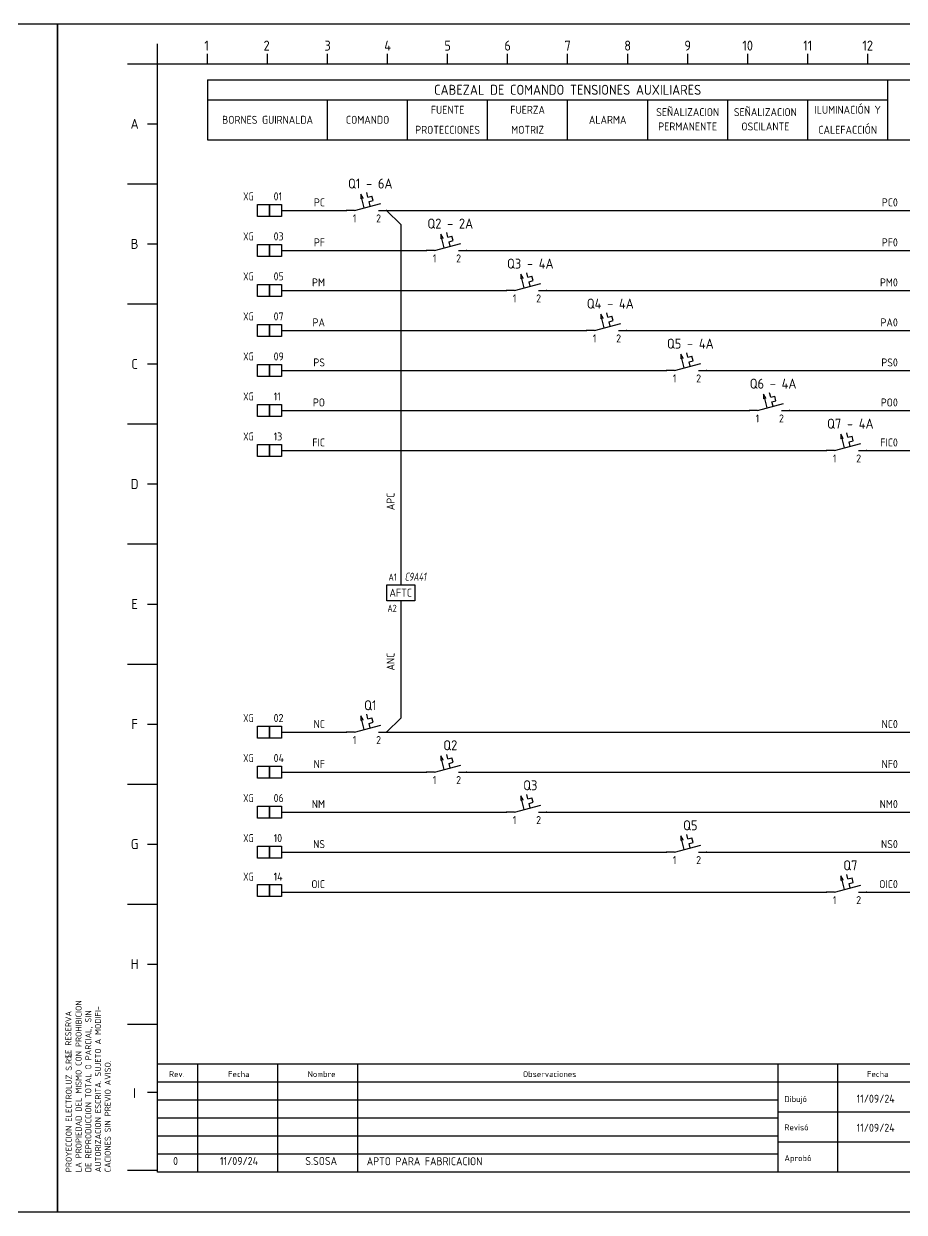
# Model space of a CAD drawing. Header units: millimetres. Extents: x 2272 to 7312, y -3839 to -3184.
# Drawn here: x 3523 to 3743.1, y -3492.6 to -3195.6 of the extents above; entities that cross this region are included whole.
import ezdxf
from ezdxf.enums import TextEntityAlignment as Align

# ---------------------------------------------------------------- set-up
doc = ezdxf.new("R2010")
doc.units = ezdxf.units.MM
for name, color, linetype in [('CABLES', 3, 'Continuous'), ('COTAS', 3, 'Continuous'), ('TEXTO', 3, 'Continuous'), ('TEXTOS', 3, 'Continuous')]:
    doc.layers.add(name, color=color, linetype=linetype)
doc.styles.add('ROMANS', font='isocp3.shx')
doc.styles.add('style1', font='arial.ttf', dxfattribs={"height": 1})
doc.styles.add('style2', font='romab___.ttf', dxfattribs={"height": 1})

# ---------------------------------------------------------------- blocks, each defined once
blk = doc.blocks.new('*U77')
blk.add_lwpolyline([(-1.5, 3), (1.5, 3), (1.5, 0), (-1.5, 0)], close=True)
at = {"style": 'ROMANS', "width": 0.8}
blk.add_attdef('XA', text='', height=2, dxfattribs=at).set_placement((-2.5, 4), align=Align.RIGHT)
at = {"layer": 'TEXTO', "style": 'ROMANS'}
blk.add_attdef('BORNE', (2.5, 4), '', height=2, dxfattribs=at)
blk = doc.blocks.new('*U56')
blk.add_lwpolyline([(-1.5, 3), (1.5, 3), (1.5, 0), (-1.5, 0)], close=True)
at = {"style": 'ROMANS', "width": 0.8}
blk.add_attdef('XA', text='', height=2, dxfattribs=at).set_placement((-2.5, 4), align=Align.RIGHT)
at = {"layer": 'TEXTO', "style": 'ROMANS'}
blk.add_attdef('BORNE', (2.5, 4), '', height=2, dxfattribs=at)
blk = doc.blocks.new('*U57')
blk.add_lwpolyline([(-1.5, 3), (1.5, 3), (1.5, 0), (-1.5, 0)], close=True)
at = {"style": 'ROMANS', "width": 0.8}
blk.add_attdef('XA', text='', height=2, dxfattribs=at).set_placement((-2.5, 4), align=Align.RIGHT)
at = {"layer": 'TEXTO', "style": 'ROMANS'}
blk.add_attdef('BORNE', (2.5, 4), '', height=2, dxfattribs=at)
blk = doc.blocks.new('*U58')
blk.add_lwpolyline([(-1.5, 3), (1.5, 3), (1.5, 0), (-1.5, 0)], close=True)
at = {"style": 'ROMANS', "width": 0.8}
blk.add_attdef('XA', text='', height=2, dxfattribs=at).set_placement((-2.5, 4), align=Align.RIGHT)
at = {"layer": 'TEXTO', "style": 'ROMANS'}
blk.add_attdef('BORNE', (2.5, 4), '', height=2, dxfattribs=at)
blk = doc.blocks.new('*U59')
blk.add_lwpolyline([(-1.5, 3), (1.5, 3), (1.5, 0), (-1.5, 0)], close=True)
at = {"style": 'ROMANS', "width": 0.8}
blk.add_attdef('XA', text='', height=2, dxfattribs=at).set_placement((-2.5, 4), align=Align.RIGHT)
at = {"layer": 'TEXTO', "style": 'ROMANS'}
blk.add_attdef('BORNE', (2.5, 4), '', height=2, dxfattribs=at)
blk = doc.blocks.new('*U60')
blk.add_lwpolyline([(-1.5, 3), (1.5, 3), (1.5, 0), (-1.5, 0)], close=True)
at = {"style": 'ROMANS', "width": 0.8}
blk.add_attdef('XA', text='', height=2, dxfattribs=at).set_placement((-2.5, 4), align=Align.RIGHT)
at = {"layer": 'TEXTO', "style": 'ROMANS'}
blk.add_attdef('BORNE', (2.5, 4), '', height=2, dxfattribs=at)
blk = doc.blocks.new('*U61')
blk.add_lwpolyline([(-1.5, 3), (1.5, 3), (1.5, 0), (-1.5, 0)], close=True)
at = {"style": 'ROMANS', "width": 0.8}
blk.add_attdef('XA', text='', height=2, dxfattribs=at).set_placement((-2.5, 4), align=Align.RIGHT)
at = {"layer": 'TEXTO', "style": 'ROMANS'}
blk.add_attdef('BORNE', (2.5, 4), '', height=2, dxfattribs=at)
blk = doc.blocks.new('*U62')
blk.add_lwpolyline([(-1.5, 3), (1.5, 3), (1.5, 0), (-1.5, 0)], close=True)
at = {"style": 'ROMANS', "width": 0.8}
blk.add_attdef('XA', text='', height=2, dxfattribs=at).set_placement((-2.5, 4), align=Align.RIGHT)
at = {"layer": 'TEXTO', "style": 'ROMANS'}
blk.add_attdef('BORNE', (2.5, 4), '', height=2, dxfattribs=at)
blk = doc.blocks.new('*U63')
blk.add_lwpolyline([(-1.5, 3), (1.5, 3), (1.5, 0), (-1.5, 0)], close=True)
at = {"style": 'ROMANS', "width": 0.8}
blk.add_attdef('XA', text='', height=2, dxfattribs=at).set_placement((-2.5, 4), align=Align.RIGHT)
at = {"layer": 'TEXTO', "style": 'ROMANS'}
blk.add_attdef('BORNE', (2.5, 4), '', height=2, dxfattribs=at)
blk = doc.blocks.new('*U64')
blk.add_lwpolyline([(-1.5, 3), (1.5, 3), (1.5, 0), (-1.5, 0)], close=True)
at = {"style": 'ROMANS', "width": 0.8}
blk.add_attdef('XA', text='', height=2, dxfattribs=at).set_placement((-2.5, 4), align=Align.RIGHT)
at = {"layer": 'TEXTO', "style": 'ROMANS'}
blk.add_attdef('BORNE', (2.5, 4), '', height=2, dxfattribs=at)
blk = doc.blocks.new('*U65')
blk.add_lwpolyline([(-1.5, 3), (1.5, 3), (1.5, 0), (-1.5, 0)], close=True)
at = {"style": 'ROMANS', "width": 0.8}
blk.add_attdef('XA', text='', height=2, dxfattribs=at).set_placement((-2.5, 4), align=Align.RIGHT)
at = {"layer": 'TEXTO', "style": 'ROMANS'}
blk.add_attdef('BORNE', (2.5, 4), '', height=2, dxfattribs=at)
blk = doc.blocks.new('*U66')
blk.add_lwpolyline([(-1.5, 3), (1.5, 3), (1.5, 0), (-1.5, 0)], close=True)
at = {"style": 'ROMANS', "width": 0.8}
blk.add_attdef('XA', text='', height=2, dxfattribs=at).set_placement((-2.5, 4), align=Align.RIGHT)
at = {"layer": 'TEXTO', "style": 'ROMANS'}
blk.add_attdef('BORNE', (2.5, 4), '', height=2, dxfattribs=at)
blk = doc.blocks.new('*U67')
blk.add_lwpolyline([(-1.5, 3), (1.5, 3), (1.5, 0), (-1.5, 0)], close=True)
at = {"style": 'ROMANS', "width": 0.8}
blk.add_attdef('XA', text='', height=2, dxfattribs=at).set_placement((-2.5, 4), align=Align.RIGHT)
at = {"layer": 'TEXTO', "style": 'ROMANS'}
blk.add_attdef('BORNE', (2.5, 4), '', height=2, dxfattribs=at)
blk = doc.blocks.new('*U68')
blk.add_lwpolyline([(-1.5, 3), (1.5, 3), (1.5, 0), (-1.5, 0)], close=True)
at = {"style": 'ROMANS', "width": 0.8}
blk.add_attdef('XA', text='', height=2, dxfattribs=at).set_placement((-2.5, 4), align=Align.RIGHT)
at = {"layer": 'TEXTO', "style": 'ROMANS'}
blk.add_attdef('BORNE', (2.5, 4), '', height=2, dxfattribs=at)
blk = doc.blocks.new('*U69')
blk.add_lwpolyline([(-1.5, 3), (1.5, 3), (1.5, 0), (-1.5, 0)], close=True)
at = {"style": 'ROMANS', "width": 0.8}
blk.add_attdef('XA', text='', height=2, dxfattribs=at).set_placement((-2.5, 4), align=Align.RIGHT)
at = {"layer": 'TEXTO', "style": 'ROMANS'}
blk.add_attdef('BORNE', (2.5, 4), '', height=2, dxfattribs=at)
blk = doc.blocks.new('*U70')
blk.add_lwpolyline([(-1.5, 3), (1.5, 3), (1.5, 0), (-1.5, 0)], close=True)
at = {"style": 'ROMANS', "width": 0.8}
blk.add_attdef('XA', text='', height=2, dxfattribs=at).set_placement((-2.5, 4), align=Align.RIGHT)
at = {"layer": 'TEXTO', "style": 'ROMANS'}
blk.add_attdef('BORNE', (2.5, 4), '', height=2, dxfattribs=at)
blk = doc.blocks.new('*U71')
blk.add_lwpolyline([(-1.5, 3), (1.5, 3), (1.5, 0), (-1.5, 0)], close=True)
at = {"style": 'ROMANS', "width": 0.8}
blk.add_attdef('XA', text='', height=2, dxfattribs=at).set_placement((-2.5, 4), align=Align.RIGHT)
at = {"layer": 'TEXTO', "style": 'ROMANS'}
blk.add_attdef('BORNE', (2.5, 4), '', height=2, dxfattribs=at)
blk = doc.blocks.new('*U72')
blk.add_lwpolyline([(-1.5, 3), (1.5, 3), (1.5, 0), (-1.5, 0)], close=True)
at = {"style": 'ROMANS', "width": 0.8}
blk.add_attdef('XA', text='', height=2, dxfattribs=at).set_placement((-2.5, 4), align=Align.RIGHT)
at = {"layer": 'TEXTO', "style": 'ROMANS'}
blk.add_attdef('BORNE', (2.5, 4), '', height=2, dxfattribs=at)
blk = doc.blocks.new('*U73')
blk.add_lwpolyline([(-1.5, 3), (1.5, 3), (1.5, 0), (-1.5, 0)], close=True)
at = {"style": 'ROMANS', "width": 0.8}
blk.add_attdef('XA', text='', height=2, dxfattribs=at).set_placement((-2.5, 4), align=Align.RIGHT)
at = {"layer": 'TEXTO', "style": 'ROMANS'}
blk.add_attdef('BORNE', (2.5, 4), '', height=2, dxfattribs=at)
blk = doc.blocks.new('*U74')
blk.add_lwpolyline([(-1.5, 3), (1.5, 3), (1.5, 0), (-1.5, 0)], close=True)
at = {"style": 'ROMANS', "width": 0.8}
blk.add_attdef('XA', text='', height=2, dxfattribs=at).set_placement((-2.5, 4), align=Align.RIGHT)
at = {"layer": 'TEXTO', "style": 'ROMANS'}
blk.add_attdef('BORNE', (2.5, 4), '', height=2, dxfattribs=at)
blk = doc.blocks.new('*U75')
blk.add_lwpolyline([(-1.5, 3), (1.5, 3), (1.5, 0), (-1.5, 0)], close=True)
at = {"style": 'ROMANS', "width": 0.8}
blk.add_attdef('XA', text='', height=2, dxfattribs=at).set_placement((-2.5, 4), align=Align.RIGHT)
at = {"layer": 'TEXTO', "style": 'ROMANS'}
blk.add_attdef('BORNE', (2.5, 4), '', height=2, dxfattribs=at)
blk = doc.blocks.new('*U76')
blk.add_lwpolyline([(-1.5, 3), (1.5, 3), (1.5, 0), (-1.5, 0)], close=True)
at = {"style": 'ROMANS', "width": 0.8}
blk.add_attdef('XA', text='', height=2, dxfattribs=at).set_placement((-2.5, 4), align=Align.RIGHT)
at = {"layer": 'TEXTO', "style": 'ROMANS'}
blk.add_attdef('BORNE', (2.5, 4), '', height=2, dxfattribs=at)
blk = doc.blocks.new('*U51')
blk.add_lwpolyline([(-3.5, 0), (-3.5, 4), (3.5, 4), (3.5, 0)], close=True)
at = {"style": 'ROMANS', "width": 0.8}
blk.add_attdef('A1', text='', height=1.8, dxfattribs=at).set_placement((-1, 5), align=Align.RIGHT)
at = {"style": 'ROMANS'}
blk.add_attdef('NOMBRE', text='', height=2, dxfattribs=at).set_placement((0, 2), align=Align.MIDDLE_CENTER)
at = {"style": 'ROMANS', "width": 0.8}
blk.add_attdef('A2', text='', height=1.8, dxfattribs=at).set_placement((-1, -1), align=Align.TOP_RIGHT)
at = {"layer": 'TEXTO', "style": 'ROMANS', "oblique": 10, "width": 0.8}
blk.add_attdef('MODELO', (1, 5), '', height=2, dxfattribs=at)
blk = doc.blocks.new('LTMAH')
at = {"color": 4, "linetype": 'Continuous'}
for p, q in [((3.53, 4.04), (3.54, 2.87)), ((4.13, 3.03), (3.53, 4.04)), ((4.13, 3.03), (3.54, 2.87)), ((5.33, 3.33), (5.05, 4.43)), ((5.33, 3.33), (6.34, 3.59)), ((2, 0), (0, 0)), ((2, 0), (8.53, 1.73)), ((4.42, 0.65), (3.84, 2.95)), ((5.62, 2.18), (6.63, 2.44)), ((5.91, 1.03), (5.62, 2.18)), ((8, 0), (10, 0))]:
    blk.add_line(p, q, dxfattribs=at)
at = {"color": 4}
blk.add_line((6.63, 2.44), (6.34, 3.59), dxfattribs=at)
at = {"color": 4, "linetype": 'Continuous'}
for p in [(0, 0), (10, 0)]:
    blk.add_point(p, dxfattribs=at)
blk.add_solid([(3.54, 2.87), (4.13, 3.03), (3.53, 4.04), (3.54, 2.87)], dxfattribs=at)
at = {"color": 4, "linetype": 'Continuous', "style": 'ROMANS', "flags": 1}
blk.add_attdef('ESPACIO', text='', height=1.8, dxfattribs=at).set_placement((5.88, 8.18), align=Align.CENTER)
at = {"color": 4, "linetype": 'Continuous', "style": 'ROMANS'}
blk.add_attdef('NOMBRE', text='', height=1.8, dxfattribs=at).set_placement((5.92, 5.45), align=Align.CENTER)
at = {"color": 30, "linetype": 'Continuous', "style": 'ROMANS'}
for tag, p in [('X1', (2, -1)), ('X2', (8, -1))]:
    blk.add_attdef(tag, text='', height=1.3, dxfattribs=at).set_placement(p, align=Align.TOP_CENTER)
blk = doc.blocks.new('A3-Funcional')
at = {"color": 1, "linetype": 'Continuous'}
for p, q in [((25, 287), (410, 287)), ((25, 10), (25, 287)), ((410, 37), (25, 37)), ((410, 10), (25, 10))]:
    blk.add_line(p, q, dxfattribs=at)
at = {"color": 2, "linetype": 'Continuous'}
for p, q in [((35, 37), (35, 10)), ((55, 37), (55, 10)), ((75, 37), (75, 10)), ((195, 10), (195, 37)), ((180, 32.5), (25, 32.5)), ((235, 32.5), (180, 32.5)), ((180, 28), (25, 28)), ((235, 25), (180, 25)), ((180, 23.5), (25, 23.5)), ((180, 19), (25, 19)), ((235, 17.5), (180, 17.5)), ((180, 14.5), (25, 14.5))]:
    blk.add_line(p, q, dxfattribs=at)
at = {"color": 1}
blk.add_line((180, 37), (180, 10), dxfattribs=at)
blk.add_line((180, 37), (180, 10), dxfattribs=at)
at = {"color": 11}
blk.add_lwpolyline([(0, 0), (0, 297), (420, 297), (420, 0)], close=True, dxfattribs=at)
at = {"layer": 'TEXTOS'}
blk.add_line((25, 287), (25, 292), dxfattribs=at)
at = {"layer": 'TEXTOS', "color": 3}
for p, q in [((37.5, 287), (37.5, 289.5)), ((52.5, 287), (52.5, 289.5)), ((67.5, 287), (67.5, 289.5)), ((82.5, 287), (82.5, 289.5)), ((97.5, 287), (97.5, 289.5)), ((112.5, 287), (112.5, 289.5)), ((127.5, 287), (127.5, 289.5)), ((142.5, 287), (142.5, 289.5)), ((157.5, 287), (157.5, 289.5)), ((172.5, 287), (172.5, 289.5)), ((187.5, 287), (187.5, 289.5)), ((202.5, 287), (202.5, 289.5)), ((17.5, 287), (25, 287)), ((22.5, 272), (25, 272)), ((17.5, 257), (25, 257)), ((22.5, 242), (25, 242)), ((17.5, 227), (25, 227)), ((22.5, 212), (25, 212)), ((17.5, 197), (25, 197)), ((22.5, 182), (25, 182)), ((17.5, 167), (25, 167)), ((22.5, 152), (25, 152)), ((17.5, 137), (25, 137)), ((22.5, 122), (25, 122)), ((17.5, 107), (25, 107)), ((22.5, 92), (25, 92)), ((17.5, 77), (25, 77)), ((22.5, 62), (25, 62)), ((17.5, 47), (25, 47)), ((22.5, 30), (25, 30)), ((17.5, 10.5), (25, 10.5))]:
    blk.add_line(p, q, dxfattribs=at)
at = {"layer": 'TEXTOS', "color": 3, "style": 'ROMANS'}
for s, p in [('1', (37.25, 290.3)), ('2', (52.25, 290.3)), ('3', (67.5, 290.3)), ('4', (82.5, 290.3)), ('5', (97.5, 290.3)), ('6', (112.5, 290.3)), ('7', (127.5, 290.3)), ('8', (142.5, 290.3)), ('9', (157.5, 290.3)), ('10', (172.5, 290.3)), ('11', (187.5, 290.3)), ('12', (202.5, 290.3))]:
    blk.add_text(s, height=2.5, dxfattribs=at).set_placement(p, align=Align.CENTER)
for s, p in [('A', (19.26, 272)), ('B', (19.26, 242)), ('C', (19.26, 212)), ('D', (19.26, 182)), ('E', (19.26, 152)), ('F', (19.26, 122)), ('G', (19.26, 92)), ('H', (19.26, 62)), ('I', (19.26, 29.78))]:
    blk.add_text(s, height=2.5, dxfattribs=at).set_placement(p, align=Align.MIDDLE)
at = {"layer": 'TEXTOS', "color": 3, "linetype": 'Continuous', "style": 'ROMANS'}
for s, p in [('SE RESERVA', (3.45, 38.34)), ('LA PROPIEDAD DEL MISMO CON PROHIBICION', (6, 10.01)), ('DE REPRODUCCION TOTAL O PARCIAL, SIN', (8.43, 10.01)), ('AUTORIZACION ESCRITA. SUJETO A MODIFI-', (10.86, 10.01)), ('PROYECCION ELECTROLUZ S.R.L.', (3.54, 10.01)), ('CACIONES SIN PREVIO AVISO.', (13.29, 10.01))]:
    blk.add_text(s, height=1.5, rotation=90, dxfattribs=at).set_placement(p)
at = {"layer": 'TEXTOS', "color": 4, "linetype": 'Continuous', "style": 'ROMANS'}
for s, p in [('Rev.', (27.84, 33.77)), ('Dibujó', (181.68, 27.53)), ('Revisó', (181.68, 20.45)), ('Aprobó', (181.68, 12.77))]:
    blk.add_text(s, height=1.5, dxfattribs=at).set_placement(p)
for s, p in [('Fecha', (45.3, 34.53)), ('Nombre', (66, 34.53)), ('Observaciones', (123, 34.53)), ('Fecha', (205, 34.53))]:
    blk.add_text(s, height=1.5, dxfattribs=at).set_placement(p, align=Align.MIDDLE)
at = {"layer": 'TEXTOS', "color": 7, "linetype": 'Continuous', "style": 'style2', "width": 0.8}
blk.add_attdef('CLIENTE', (295.02, 31.81), '', height=3.5, dxfattribs=at)
at = {"layer": 'TEXTOS', "color": 7, "style": 'style2'}
blk.add_attdef('NºOBRA', text='', height=4, dxfattribs=at).set_placement((380.19, 28), align=Align.CENTER)
at = {"layer": 'TEXTOS', "color": 7, "linetype": 'Continuous', "style": 'style1'}
for tag, p in [('0/0', (403.7, 28)), ('1088-01MP01', (379.98, 18.5)), ('REVCLIENTE', (403.7, 18.5)), ('1088-01MP01', (379.98, 11.43)), ('REV', (403.7, 11.19))]:
    blk.add_attdef(tag, text='', height=2.5, dxfattribs=at).set_placement(p, align=Align.CENTER)
at = {"layer": 'TEXTOS', "style": 'ROMANS'}
for tag, p in [('04/01/01', (204.48, 27.37)), ('NAMEDIB', (224.48, 27.33)), ('FECHREV', (204.48, 20.11)), ('NAMEREV', (224.48, 20.1)), ('FECHAPR', (204.48, 12.61)), ('NAMEAPR', (224.48, 12.6))]:
    blk.add_attdef(tag, text='', height=2, dxfattribs=at).set_placement(p, align=Align.CENTER)
at = {"layer": 'TEXTOS', "color": 7, "style": 'style1'}
blk.add_attdef('OBRA', (295.02, 26.8), '', height=2.5, dxfattribs=at)
at = {"layer": 'TEXTOS', "color": 7, "style": 'style1', "width": 0.85}
for tag, p in [('DESCRIPCION1', (332.01, 20.37)), ('DESCRIPCION2', (332.01, 16.29)), ('DESCRIPCION3', (332.01, 12.18))]:
    blk.add_attdef(tag, text='', height=2.5, dxfattribs=at).set_placement(p, align=Align.CENTER)

msp = doc.modelspace()

# ---------------------------------------------------------------- linework, layer by layer
for p, q in [((3587.5, -3242.19), (3603.74, -3242.19)), ((3613.74, -3242.19), (3749, -3242.19)), ((3613.74, -3242.19), (3617.27, -3245.72)), ((3617.27, -3245.72), (3617.27, -3335.74)), ((3587.5, -3252.19), (3623.74, -3252.19)), ((3633.74, -3252.19), (3786, -3252.19)), ((3587.5, -3262.19), (3643.74, -3262.19)), ((3653.74, -3262.19), (3806, -3262.19)), ((3587.5, -3272.19), (3663.74, -3272.19)), ((3673.74, -3272.19), (3823, -3272.19)), ((3587.5, -3282.19), (3683.74, -3282.19)), ((3693.74, -3282.19), (3837, -3282.19)), ((3587.5, -3292.19), (3704.43, -3292.19)), ((3714.43, -3292.19), (3868.19, -3292.19)), ((3587.5, -3302.19), (3723.74, -3302.19)), ((3733.74, -3302.19), (3883, -3302.19)), ((3617.27, -3339.74), (3617.27, -3369.06)), ((3613.74, -3372.59), (3617.27, -3369.06)), ((3587.5, -3372.56), (3603.74, -3372.56)), ((3613.74, -3372.56), (3749, -3372.56)), ((3587.5, -3382.56), (3623.74, -3382.56)), ((3633.74, -3382.56), (3786, -3382.56)), ((3587.5, -3392.56), (3643.74, -3392.56)), ((3653.74, -3392.56), (3806, -3392.56)), ((3587.5, -3402.56), (3683.74, -3402.56)), ((3693.74, -3402.56), (3837, -3402.56)), ((3587.5, -3412.56), (3723.74, -3412.56)), ((3733.74, -3412.56), (3883, -3412.56))]:
    msp.add_line(p, q)
at = {"layer": 'COTAS'}
for p, q in [((3739, -3224.56), (3739, -3209.56)), ((3599, -3224.56), (3599, -3214.56)), ((3619, -3224.56), (3619, -3214.56)), ((3639, -3224.56), (3639, -3214.56)), ((3659, -3224.56), (3659, -3214.56)), ((3679, -3224.56), (3679, -3214.56)), ((3699, -3224.56), (3699, -3214.56)), ((3719, -3224.56), (3719, -3214.56))]:
    msp.add_line(p, q, dxfattribs=at)
at = {"layer": 'TEXTO'}
for p, q in [((3569, -3209.56), (3569, -3224.56)), ((3569, -3209.56), (3919, -3209.56)), ((3569, -3214.56), (3739, -3214.56)), ((3569, -3224.56), (3919, -3224.56))]:
    msp.add_line(p, q, dxfattribs=at)

# ---------------------------------------------------------------- block references
for name, p in [('A3-Funcional', (3111.5, -3492.56)), ('*U56', (3586, -3243.69)), ('*U58', (3586, -3253.69)), ('*U60', (3586, -3263.69)), ('*U62', (3586, -3273.69)), ('*U64', (3586, -3283.69)), ('*U64', (3586, -3293.69)), ('*U74', (3586, -3303.69)), ('*U66', (3586, -3374.06)), ('*U68', (3586, -3384.06)), ('*U70', (3586, -3394.06)), ('*U72', (3586, -3404.06)), ('*U76', (3586, -3413.69))]:
    msp.add_blockref(name, p)
ref = msp.add_blockref('A3-Funcional', (3531.5, -3492.56))
ref.add_attrib('04/01/01', '11/09/24', dxfattribs={"layer": 'TEXTOS', "height": 2, "style": 'ROMANS'}).set_placement((3735.98, -3465.19), align=Align.CENTER)
ref.add_attrib('FECHREV', '11/09/24', dxfattribs={"layer": 'TEXTOS', "height": 2, "style": 'ROMANS'}).set_placement((3735.98, -3472.45), align=Align.CENTER)
at = {"ltscale": 10}
ref = msp.add_blockref('LTMAH', (3603.74, -3242.19), dxfattribs=at)
ref.add_attrib('NOMBRE', 'Q1 - 6A', dxfattribs={"linetype": 'Continuous', "height": 2.5, "style": 'ROMANS'}).set_placement((3609.66, -3236.74), align=Align.CENTER)
ref.add_attrib('X1', '1', dxfattribs={"color": 7, "linetype": 'Continuous', "height": 2, "style": 'ROMANS'}).set_placement((3605.74, -3243.19), align=Align.TOP_CENTER)
ref.add_attrib('X2', '2', dxfattribs={"color": 7, "linetype": 'Continuous', "height": 2, "style": 'ROMANS'}).set_placement((3611.74, -3243.19), align=Align.TOP_CENTER)
for name, p, values in [('*U77', (3583, -3243.69), {'XA': 'XG', 'BORNE': '01'}), ('*U57', (3583, -3253.69), {'XA': 'XG', 'BORNE': '03'}), ('*U59', (3583, -3263.69), {'XA': 'XG', 'BORNE': '05'}), ('*U61', (3583, -3273.69), {'XA': 'XG', 'BORNE': '07'}), ('*U63', (3583, -3283.69), {'XA': 'XG', 'BORNE': '09'}), ('*U63', (3583, -3293.69), {'XA': 'XG', 'BORNE': '11'}), ('*U73', (3583, -3303.69), {'XA': 'XG', 'BORNE': '13'}), ('*U51', (3617.27, -3339.74), {'A1': 'A1', 'A2': 'A2', 'NOMBRE': 'AFTC', 'MODELO': 'C9A41'}), ('*U65', (3583, -3374.06), {'XA': 'XG', 'BORNE': '02'}), ('*U67', (3583, -3384.06), {'XA': 'XG', 'BORNE': '04'}), ('*U69', (3583, -3394.06), {'XA': 'XG', 'BORNE': '06'}), ('*U71', (3583, -3404.06), {'XA': 'XG', 'BORNE': '10'}), ('*U75', (3583, -3413.69), {'XA': 'XG', 'BORNE': '14'})]:
    msp.add_blockref(name, p).add_auto_attribs(values)
ref = msp.add_blockref('LTMAH', (3623.74, -3252.19), dxfattribs=at)
ref.add_attrib('NOMBRE', 'Q2 - 2A', dxfattribs={"linetype": 'Continuous', "height": 2.5, "style": 'ROMANS'}).set_placement((3629.66, -3246.74), align=Align.CENTER)
ref.add_attrib('X1', '1', dxfattribs={"color": 7, "linetype": 'Continuous', "height": 2, "style": 'ROMANS'}).set_placement((3625.74, -3253.19), align=Align.TOP_CENTER)
ref.add_attrib('X2', '2', dxfattribs={"color": 7, "linetype": 'Continuous', "height": 2, "style": 'ROMANS'}).set_placement((3631.74, -3253.19), align=Align.TOP_CENTER)
ref = msp.add_blockref('LTMAH', (3643.74, -3262.19), dxfattribs=at)
ref.add_attrib('NOMBRE', 'Q3 - 4A', dxfattribs={"linetype": 'Continuous', "height": 2.5, "style": 'ROMANS'}).set_placement((3649.66, -3256.74), align=Align.CENTER)
ref.add_attrib('X1', '1', dxfattribs={"color": 7, "linetype": 'Continuous', "height": 2, "style": 'ROMANS'}).set_placement((3645.74, -3263.19), align=Align.TOP_CENTER)
ref.add_attrib('X2', '2', dxfattribs={"color": 7, "linetype": 'Continuous', "height": 2, "style": 'ROMANS'}).set_placement((3651.74, -3263.19), align=Align.TOP_CENTER)
ref = msp.add_blockref('LTMAH', (3663.74, -3272.19), dxfattribs=at)
ref.add_attrib('NOMBRE', 'Q4 - 4A', dxfattribs={"linetype": 'Continuous', "height": 2.5, "style": 'ROMANS'}).set_placement((3669.66, -3266.74), align=Align.CENTER)
ref.add_attrib('X1', '1', dxfattribs={"color": 7, "linetype": 'Continuous', "height": 2, "style": 'ROMANS'}).set_placement((3665.74, -3273.19), align=Align.TOP_CENTER)
ref.add_attrib('X2', '2', dxfattribs={"color": 7, "linetype": 'Continuous', "height": 2, "style": 'ROMANS'}).set_placement((3671.74, -3273.19), align=Align.TOP_CENTER)
ref = msp.add_blockref('LTMAH', (3683.74, -3282.19), dxfattribs=at)
ref.add_attrib('NOMBRE', 'Q5 - 4A', dxfattribs={"linetype": 'Continuous', "height": 2.5, "style": 'ROMANS'}).set_placement((3689.66, -3276.74), align=Align.CENTER)
ref.add_attrib('X1', '1', dxfattribs={"color": 7, "linetype": 'Continuous', "height": 2, "style": 'ROMANS'}).set_placement((3685.74, -3283.19), align=Align.TOP_CENTER)
ref.add_attrib('X2', '2', dxfattribs={"color": 7, "linetype": 'Continuous', "height": 2, "style": 'ROMANS'}).set_placement((3691.74, -3283.19), align=Align.TOP_CENTER)
ref = msp.add_blockref('LTMAH', (3704.43, -3292.19), dxfattribs=at)
ref.add_attrib('NOMBRE', 'Q6 - 4A', dxfattribs={"linetype": 'Continuous', "height": 2.5, "style": 'ROMANS'}).set_placement((3710.35, -3286.74), align=Align.CENTER)
ref.add_attrib('X1', '1', dxfattribs={"color": 7, "linetype": 'Continuous', "height": 2, "style": 'ROMANS'}).set_placement((3706.43, -3293.19), align=Align.TOP_CENTER)
ref.add_attrib('X2', '2', dxfattribs={"color": 7, "linetype": 'Continuous', "height": 2, "style": 'ROMANS'}).set_placement((3712.43, -3293.19), align=Align.TOP_CENTER)
ref = msp.add_blockref('LTMAH', (3723.74, -3302.19), dxfattribs=at)
ref.add_attrib('NOMBRE', 'Q7 - 4A', dxfattribs={"linetype": 'Continuous', "height": 2.5, "style": 'ROMANS'}).set_placement((3729.66, -3296.74), align=Align.CENTER)
ref.add_attrib('X1', '1', dxfattribs={"color": 7, "linetype": 'Continuous', "height": 2, "style": 'ROMANS'}).set_placement((3725.74, -3303.19), align=Align.TOP_CENTER)
ref.add_attrib('X2', '2', dxfattribs={"color": 7, "linetype": 'Continuous', "height": 2, "style": 'ROMANS'}).set_placement((3731.74, -3303.19), align=Align.TOP_CENTER)
ref = msp.add_blockref('LTMAH', (3603.74, -3372.56), dxfattribs=at)
ref.add_attrib('NOMBRE', 'Q1', dxfattribs={"linetype": 'Continuous', "height": 2.5, "style": 'ROMANS'}).set_placement((3609.66, -3367.11), align=Align.CENTER)
ref.add_attrib('X1', '1', dxfattribs={"color": 7, "linetype": 'Continuous', "height": 2, "style": 'ROMANS'}).set_placement((3605.74, -3373.56), align=Align.TOP_CENTER)
ref.add_attrib('X2', '2', dxfattribs={"color": 7, "linetype": 'Continuous', "height": 2, "style": 'ROMANS'}).set_placement((3611.74, -3373.56), align=Align.TOP_CENTER)
ref = msp.add_blockref('LTMAH', (3623.74, -3382.56), dxfattribs=at)
ref.add_attrib('NOMBRE', 'Q2', dxfattribs={"linetype": 'Continuous', "height": 2.5, "style": 'ROMANS'}).set_placement((3629.66, -3377.11), align=Align.CENTER)
ref.add_attrib('X1', '1', dxfattribs={"color": 7, "linetype": 'Continuous', "height": 2, "style": 'ROMANS'}).set_placement((3625.74, -3383.56), align=Align.TOP_CENTER)
ref.add_attrib('X2', '2', dxfattribs={"color": 7, "linetype": 'Continuous', "height": 2, "style": 'ROMANS'}).set_placement((3631.74, -3383.56), align=Align.TOP_CENTER)
ref = msp.add_blockref('LTMAH', (3643.74, -3392.56), dxfattribs=at)
ref.add_attrib('NOMBRE', 'Q3', dxfattribs={"linetype": 'Continuous', "height": 2.5, "style": 'ROMANS'}).set_placement((3649.66, -3387.11), align=Align.CENTER)
ref.add_attrib('X1', '1', dxfattribs={"color": 7, "linetype": 'Continuous', "height": 2, "style": 'ROMANS'}).set_placement((3645.74, -3393.56), align=Align.TOP_CENTER)
ref.add_attrib('X2', '2', dxfattribs={"color": 7, "linetype": 'Continuous', "height": 2, "style": 'ROMANS'}).set_placement((3651.74, -3393.56), align=Align.TOP_CENTER)
ref = msp.add_blockref('LTMAH', (3683.74, -3402.56), dxfattribs=at)
ref.add_attrib('NOMBRE', 'Q5', dxfattribs={"linetype": 'Continuous', "height": 2.5, "style": 'ROMANS'}).set_placement((3689.66, -3397.11), align=Align.CENTER)
ref.add_attrib('X1', '1', dxfattribs={"color": 7, "linetype": 'Continuous', "height": 2, "style": 'ROMANS'}).set_placement((3685.74, -3403.56), align=Align.TOP_CENTER)
ref.add_attrib('X2', '2', dxfattribs={"color": 7, "linetype": 'Continuous', "height": 2, "style": 'ROMANS'}).set_placement((3691.74, -3403.56), align=Align.TOP_CENTER)
ref = msp.add_blockref('LTMAH', (3723.74, -3412.56), dxfattribs=at)
ref.add_attrib('NOMBRE', 'Q7', dxfattribs={"linetype": 'Continuous', "height": 2.5, "style": 'ROMANS'}).set_placement((3729.66, -3407.11), align=Align.CENTER)
ref.add_attrib('X1', '1', dxfattribs={"color": 7, "linetype": 'Continuous', "height": 2, "style": 'ROMANS'}).set_placement((3725.74, -3413.56), align=Align.TOP_CENTER)
ref.add_attrib('X2', '2', dxfattribs={"color": 7, "linetype": 'Continuous', "height": 2, "style": 'ROMANS'}).set_placement((3731.74, -3413.56), align=Align.TOP_CENTER)

# ---------------------------------------------------------------- texts
at = {"layer": 'CABLES', "char_height": 2, "attachment_point": 9, "style": 'ROMANS'}
for s, insert in [('PC', (3598.34, -3241.19)), ('PC0', (3741.53, -3241.19)), ('PF', (3598.34, -3251.19)), ('PF0', (3741.53, -3251.19)), ('PM', (3598.34, -3261.19)), ('PM0', (3741.53, -3261.19)), ('PA', (3598.34, -3271.19)), ('PA0', (3741.53, -3271.19)), ('PS', (3598.34, -3281.19)), ('PS0', (3741.53, -3281.19)), ('PO', (3598.34, -3291.19)), ('PO0', (3741.53, -3291.19)), ('FIC', (3598.34, -3301.19)), ('FIC0', (3741.53, -3301.19)), ('NC', (3598.34, -3371.56)), ('NC0', (3741.53, -3371.56)), ('NF', (3598.34, -3381.56)), ('NF0', (3741.53, -3381.56)), ('NM', (3598.34, -3391.56)), ('NM0', (3741.53, -3391.56)), ('NS', (3598.34, -3401.56)), ('NS0', (3741.53, -3401.56)), ('OIC', (3598.34, -3411.56)), ('OIC0', (3741.53, -3411.56))]:
    msp.add_mtext_dynamic_manual_height_columns(s, width=5.5849, gutter_width=10, heights=[0], dxfattribs=dict(at, insert=insert))
at = {"layer": 'CABLES', "char_height": 2, "attachment_point": 9, "rotation": 90, "style": 'ROMANS'}
for s, insert in [('APC', (3615.74, -3312.73)), ('ANC', (3615.74, -3352.73))]:
    msp.add_mtext_dynamic_manual_height_columns(s, width=5.5849, gutter_width=10, heights=[0], dxfattribs=dict(at, insert=insert))
at = {"layer": 'TEXTO', "style": 'ROMANS'}
for s, height, p in [('CABEZAL DE COMANDO TENSIONES AUXILIARES', 2.5, (3659, -3212.06)), ('FUENTE', 2, (3629, -3217.06)), ('FUERZA', 2, (3649, -3217.06)), ('SEÑALIZACION', 2, (3689, -3217.64)), ('SEÑALIZACION', 2, (3708.42, -3217.64)), ('ILUMINACIÓN Y', 2, (3729, -3217.06)), ('BORNES GUIRNALDA', 2, (3584, -3219.56)), ('COMANDO', 2, (3609, -3219.56)), ('ALARMA', 2, (3669, -3219.56)), ('PROTECCIONES', 2, (3629, -3222.06)), ('MOTRIZ', 2, (3649, -3222.06)), ('PERMANENTE', 2, (3689, -3221.22)), ('OSCILANTE', 2, (3708.42, -3221.22)), ('CALEFACCIÓN', 2, (3729, -3222.06))]:
    msp.add_text(s, height=height, dxfattribs=at).set_placement(p, align=Align.MIDDLE_CENTER)
at = {"layer": 'TEXTOS', "char_height": 2, "attachment_point": 5, "style": 'ROMANS'}
for s, width, insert in [('0', 10.7021, (3560.99, -3479.76)), ('\\A1;11/09/24', 10.5263, (3576.84, -3479.76)), ('S.SOSA', 10.5263, (3597.39, -3479.76)), ('APTO PARA FABRICACION', 40.0316, (3623.22, -3479.82))]:
    msp.add_mtext_dynamic_manual_height_columns(s, width=width, gutter_width=10, heights=[0], dxfattribs=dict(at, insert=insert))

doc.saveas('drawing.dxf')
